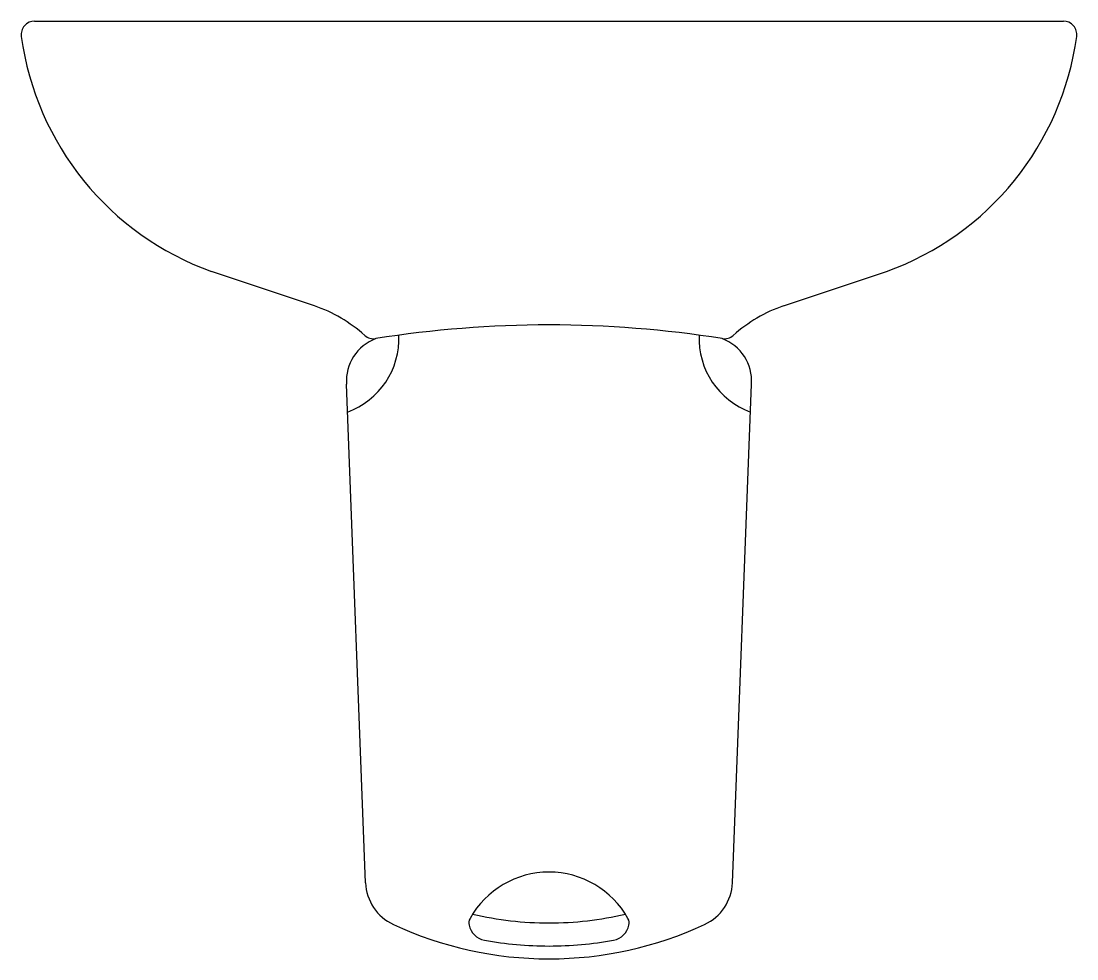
# Model space of a CAD drawing. Extents: x -840.31 to -839.761, y 500.387 to 500.874.
import ezdxf

# ---------------------------------------------------------------- set-up
doc = ezdxf.new("R2010")
doc.units = 0
doc.header["$LTSCALE"] = 50
doc.header["$MEASUREMENT"] = 0
doc.layers.add('A-PECAS', color=2, linetype='CONTINUOUS')

msp = doc.modelspace()

# ---------------------------------------------------------------- linework, layer by layer
at = {"layer": 'A-PECAS'}
for p, q in [((-840.3029710170357, 500.8739980495112), (-839.7681754984106, 500.8739980495112)), ((-840.1574985181735, 500.726056391659), (-840.210933278837, 500.7438423589036)), ((-839.9136479972728, 500.726056391659), (-839.8602132366093, 500.7438423589036)), ((-840.1309185699944, 500.4262776224493), (-840.1408732577231, 500.6854189086463)), ((-839.940227945452, 500.4262776224493), (-839.9302732577232, 500.6854189086463))]:
    msp.add_line(p, q, dxfattribs=at)
for centre, radius, start, end in [((-840.3029710170357, 500.8669980495112), 0.006999999999999999, 90, 187.840521950386), ((-839.7681754984106, 500.8669980495112), 0.006999999999999999, 352.1594780496141, 90), ((-840.1593875901202, 500.8867699961043), 0.151938367442403, 187.8405219503866, 250.1685738400915), ((-839.9117589253261, 500.8867699961043), 0.151938367442403, 289.8314261599085, 352.1594780496133), ((-840.1829680582737, 500.6526989275851), 0.07765393520810894, 48.3359880992813, 70.85311430958103), ((-839.8881784571727, 500.6526989275851), 0.07765393520810894, 109.146885690419, 131.6640119007187), ((-840.1266934023233, 500.7159401470855), 0.006999999999999999, 228.3359880992801, 279.0093121118593), ((-839.944453113123, 500.7159401470855), 0.006999999999999999, 260.9906878881407, 311.6640119007199), ((-840.1172697771095, 500.6868917604472), 0.02364938877657787, 110.6171358341775, 183.5706140239864), ((-839.9538767383368, 500.6868917604472), 0.02364938877657787, 356.4293859760136, 69.38286416582251), ((-840.0355141327774, 500.3847764615005), 0.04706162515098342, 90.07198244299654, 150.8895969377366), ((-840.035632382669, 500.3847764615005), 0.04706162515098342, 29.11040306226336, 89.92801755700344), ((-840.1059369951749, 500.4272372679769), 0.025, 182.1998860127865, 245.0932251718014), ((-839.9652095202714, 500.4272372679769), 0.025, 294.9067748281986, 357.8001139872135), ((-840.0355732577232, 500.5787760422101), 0.1920779926989148, 245.0932251718017, 270.0000000000003), ((-840.0722626977254, 500.4052391906588), 0.005, 150.8895969377381, 192.0713311177904), ((-840.0673732577231, 500.4062848370929), 0.01, 192.0713311177904, 259.5543954754819), ((-840.0355732577232, 500.5787760422101), 0.1920779926989148, 269.9999999999996, 294.9067748281983), ((-840.0037732577232, 500.4062848370929), 0.01, 280.4456045245182, 347.9286688822096), ((-839.998883817721, 500.4052391906588), 0.005, 347.9286688822096, 29.11040306226193), ((-840.0355732577232, 500.5787760422101), 0.1853979926989149, 259.5543954754816, 270.0000000000003), ((-840.0355732577232, 500.5787760422101), 0.1853979926989149, 269.9999999999996, 280.4456045245184)]:
    msp.add_arc(centre, radius, start, end, dxfattribs=at)
at = {"layer": 'A-PECAS', "color": 1}
for centre, radius, start, end in [((-840.0355732577232, 500.141234742511), 0.5748841661353283, 80.99068788814202, 99.00931211185795), ((-840.1541475030567, 500.7090031945834), 0.04057212032506406, 289.9353092453721, 2.534174809519916), ((-839.9169990123896, 500.7090031945834), 0.04057212032506406, 177.4658251904801, 250.0646907546278), ((-840.0355732577232, 500.5787760422101), 0.1733979926989149, 256.7697915150432, 270.0000000000003), ((-840.0355732577232, 500.5787760422101), 0.1733979926989149, 269.9999999999996, 283.2302084849568)]:
    msp.add_arc(centre, radius, start, end, dxfattribs=at)

doc.saveas('drawing.dxf')
